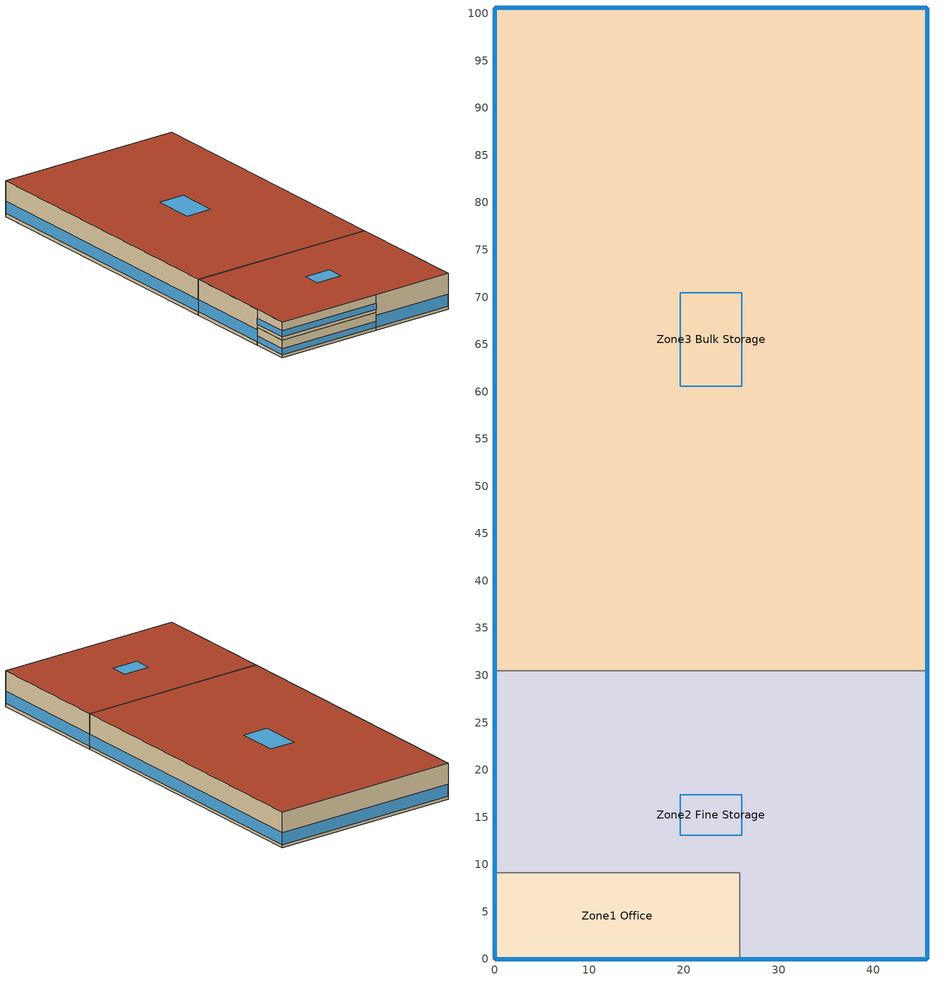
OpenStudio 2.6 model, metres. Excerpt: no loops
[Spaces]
Zone3 Bulk Storage
 floor ground: 45.72,100.58 45.72,30.48 0,30.48 0,100.58 z0
 wall outside: 45.72,30.48 45.72,100.58 0,100.58 0,30.48 z0:8.53
 wall to Zone2 Fine Storage: 45.72,30.48 0,30.48 z0:8.53
 window: 0,100.55 0,30.5 / 45.69,100.58 0.03,100.58 / 45.72,30.5 45.72,100.55 z0.76:3.61
 roof outside: 45.72,30.48 45.72,100.58 0,100.58 0,30.48 z8.53
 skylight: 26.09,60.57 26.09,70.49 19.63,70.49 19.63,60.57 z8.53
Zone2 Fine Storage
 floor to Zone1 Office: 0,0 0,9.14 25.91,9.14 25.91,0 z4.27
 floor ground: 45.72,30.48 45.72,0 25.91,0 25.91,9.14 0,9.14 0,30.48 z0
 wall outside: 0,30.48 0,9.14 / 25.91,0 45.72,0 45.72,30.48 z0:8.53; 0,9.14 0,0 25.91,0 z4.27:8.53
 wall to Zone1 Office: 0,9.14 25.91,9.14 25.91,0 z0:4.27
 window: 25.93,0 45.69,0 / 0,30.45 0,9.17 / 45.72,0.03 45.72,30.45 z0.76:3.61; 0.03,0 25.88,0 z5.03:6.45; 0,9.12 0,0.03 z5.03:6.46
 roof outside: 45.72,0 45.72,30.48 0,30.48 0,0 z8.53
 skylight: 26.09,13.08 26.09,17.39 19.63,17.39 19.63,13.08 z8.53
Zone1 Office
 floor ground: 25.91,9.14 25.91,0 0,0 0,9.14 z0
 wall outside: 0,9.14 0,0 25.91,0 z0:4.27
 window: 0.03,0 25.88,0 / 0,9.12 0,0.03 z0.76:2.19
[Schedule:Day]
NECB-A-Occupancy-NECB-A-Lighting-0.3-0.1-0.67-Default|Wkdy-Light Day: 7, 0, 0.03495, 8, 0, 0.2097, 9, 0, 0.8, 17, 0, 0.9, 18, 0, 0.8, 19, 0, 0.5, 21, 0, 0.2097, 23, 0, 0.0699, 24, 0, 0.03495
NECB-A-Occupancy-NECB-A-Lighting-0.3-0.1-0.67-Sat-Light Day; NECB-A-Occupancy-NECB-A-Lighting-0.3-0.1-0.67-Sun|Hol-Light Day: 24, 0, 0.03495
NECB-A-Service Water Heating Default|Wkdy Day: 7, 0, 0.05, 8, 0, 0.1, 10, 0, 0.5, 16, 0, 0.9, 17, 0, 0.7, 18, 0, 0.5, 19, 0, 0.3, 22, 0, 0.2, 24, 0, 0.05
NECB-A-Service Water Heating Sat Day; NECB-A-Service Water Heating Sun|Hol Day: 24, 0, 0.05
Sp-Zone1 Office Sys-3 Flr-1 Sch-A HPlcmt-south ZN NECB System 3 PSZ Occ Sch Monday; Sp-Zone1 Office Sys-3 Flr-1 Sch-A HPlcmt-south ZN NECB System 3 PSZ Occ Sch Tuesday; Sp-Zone1 Office Sys-3 Flr-1 Sch-A HPlcmt-south ZN NECB System 3 PSZ Occ Sch Wednesday; Sp-Zone1 Office Sys-3 Flr-1 Sch-A HPlcmt-south ZN NECB System 3 PSZ Occ Sch Thursday; Sp-Zone1 Office Sys-3 Flr-1 Sch-A HPlcmt-south ZN NECB System 3 PSZ Occ Sch Friday; Sp-Zone2 Fine Storage Sys-4 Flr-1 Sch-A HPlcmt-south ZN NECB System 4 PSZ Occ Sch Monday; Sp-Zone2 Fine Storage Sys-4 Flr-1 Sch-A HPlcmt-south ZN NECB System 4 PSZ Occ Sch Tuesday; Sp-Zone2 Fine Storage Sys-4 Flr-1 Sch-A HPlcmt-south ZN NECB System 4 PSZ Occ Sch Wednesday; Sp-Zone2 Fine Storage Sys-4 Flr-1 Sch-A HPlcmt-south ZN NECB System 4 PSZ Occ Sch Thursday; Sp-Zone2 Fine Storage Sys-4 Flr-1 Sch-A HPlcmt-south ZN NECB System 4 PSZ Occ Sch Friday; Sp-Zone3 Bulk Storage Sys-4 Flr-1 Sch-A HPlcmt-east ZN NECB System 4 PSZ Occ Sch Monday; Sp-Zone3 Bulk Storage Sys-4 Flr-1 Sch-A HPlcmt-east ZN NECB System 4 PSZ Occ Sch Tuesday; Sp-Zone3 Bulk Storage Sys-4 Flr-1 Sch-A HPlcmt-east ZN NECB System 4 PSZ Occ Sch Wednesday; Sp-Zone3 Bulk Storage Sys-4 Flr-1 Sch-A HPlcmt-east ZN NECB System 4 PSZ Occ Sch Thursday; Sp-Zone3 Bulk Storage Sys-4 Flr-1 Sch-A HPlcmt-east ZN NECB System 4 PSZ Occ Sch Friday: 8, 0, 0, 19, 0, 1, 24, 0, 0
Sp-Zone1 Office Sys-3 Flr-1 Sch-A HPlcmt-south ZN NECB System 3 PSZ Occ Sch Saturday; Sp-Zone1 Office Sys-3 Flr-1 Sch-A HPlcmt-south ZN NECB System 3 PSZ Occ Sch Sunday; Sp-Zone2 Fine Storage Sys-4 Flr-1 Sch-A HPlcmt-south ZN NECB System 4 PSZ Occ Sch Saturday; Sp-Zone2 Fine Storage Sys-4 Flr-1 Sch-A HPlcmt-south ZN NECB System 4 PSZ Occ Sch Sunday; Sp-Zone3 Bulk Storage Sys-4 Flr-1 Sch-A HPlcmt-east ZN NECB System 4 PSZ Occ Sch Saturday; Sp-Zone3 Bulk Storage Sys-4 Flr-1 Sch-A HPlcmt-east ZN NECB System 4 PSZ Occ Sch Sunday: 24, 0, 0
